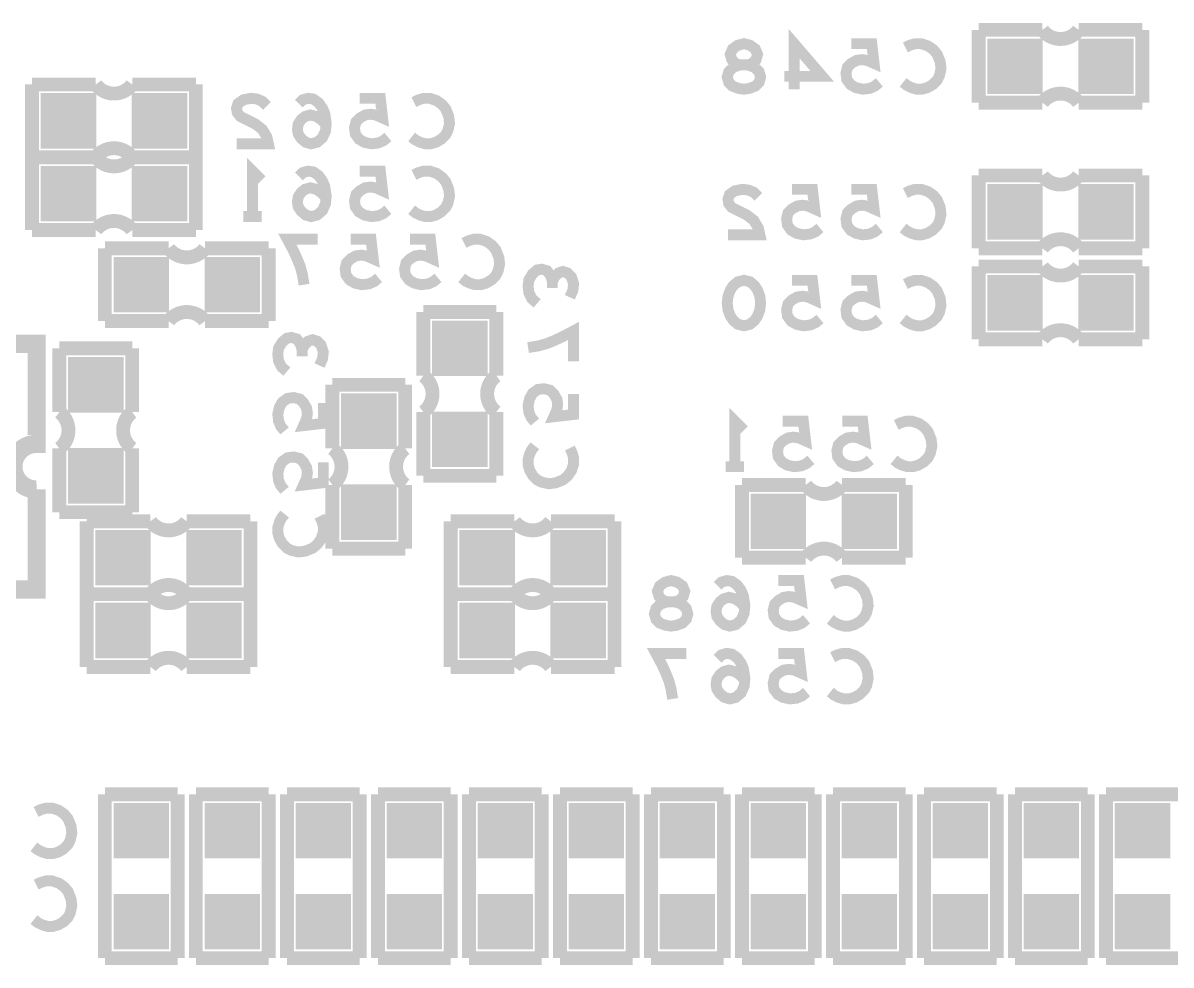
# Model space of a CAD drawing. Extents: x 0 to 200, y -10 to 130.
# Drawn here: x 22.2 to 34.81, y 10.52 to 20.88 of the extents above; entities that cross this region are included whole.
import ezdxf

# ---------------------------------------------------------------- set-up
doc = ezdxf.new("R2010")
doc.units = 0
doc.layers.get('0').update_dxf_attribs({"linetype": 'CONTINUOUS'})
doc.layers.add('MASK_BOTTOM_ART', color=6, linetype='CONTINUOUS')
doc.layers.add('SILK_BOTTOM_ART', color=5, linetype='CONTINUOUS')

# ---------------------------------------------------------------- blocks, each defined once
blk = doc.blocks.new('SQUARE_586')
blk.add_solid([(0.3048, 0.3048), (0.3048, -0.3048), (-0.3048, 0.3048), (-0.3048, -0.3048)])

msp = doc.modelspace()

# ---------------------------------------------------------------- linework, layer by layer
at = {"layer": 'SILK_BOTTOM_ART'}
for points, const_width in [([(32.7, 20.8), (32.7, 20)], 0.1524), ([(33.4, 20.8), (32.7, 20.8)], 0.1524), ([(34.5, 20.8), (33.8, 20.8)], 0.1524), ([(34.5, 20), (34.5, 20.8)], 0.1524), ([(30.1214, 20.1483), (30.0631, 20.1566), (29.9964, 20.1816), (29.9547, 20.2233), (29.9381, 20.2816), (29.9547, 20.34), (30.0047, 20.39), (30.0797, 20.415), (30.1631, 20.415), (30.2131, 20.4316), (30.2547, 20.4733), (30.2714, 20.5316), (30.2464, 20.59), (30.1881, 20.6316), (30.1214, 20.6483), (30.0547, 20.6316), (29.9964, 20.59), (29.9714, 20.5316), (29.9881, 20.4733), (30.0297, 20.4316), (30.0797, 20.415), (30.1631, 20.415), (30.2381, 20.39), (30.2881, 20.34), (30.3047, 20.2816), (30.2881, 20.2233), (30.2464, 20.1816), (30.1797, 20.1566), (30.1214, 20.1483)], 0.12), ([(30.6738, 20.1483), (30.6738, 20.6483), (30.9821, 20.29), (30.5655, 20.29)], 0.12), ([(31.6095, 20.2233), (31.5595, 20.1816), (31.5012, 20.1566), (31.4262, 20.1483), (31.3512, 20.165), (31.2929, 20.1983), (31.2512, 20.2566), (31.2429, 20.3233), (31.2595, 20.39), (31.3012, 20.4316), (31.3595, 20.465), (31.4179, 20.4733), (31.4762, 20.465), (31.5512, 20.4316), (31.5262, 20.6483), (31.3012, 20.6483)], 0.12), ([(31.8953, 20.6066), (31.9453, 20.6316), (32.0036, 20.6483), (32.0703, 20.6483), (32.1453, 20.6233), (32.2036, 20.5816), (32.2453, 20.5316), (32.2786, 20.4483), (32.2869, 20.3733), (32.2703, 20.2983), (32.2453, 20.2483), (32.1953, 20.1983), (32.1369, 20.165), (32.0786, 20.1483), (32.0203, 20.1483), (31.9619, 20.165), (31.9119, 20.19), (31.8703, 20.2233)], 0.12), ([(22.3, 20.2), (22.3, 19.4)], 0.1524), ([(23, 20.2), (22.3, 20.2)], 0.1524), ([(24.1, 20.2), (23.4, 20.2)], 0.1524), ([(24.1, 19.4), (24.1, 20.2)], 0.1524), ([(24.8797, 19.965), (24.8297, 20.015), (24.7714, 20.04), (24.7047, 20.0483), (24.6214, 20.0316), (24.5631, 19.99), (24.5464, 19.94), (24.5547, 19.89), (24.5881, 19.8483), (24.7547, 19.765), (24.8297, 19.7066), (24.8797, 19.6233), (24.8964, 19.5483), (24.5464, 19.5483)], 0.12), ([(25.5321, 19.7566), (25.4738, 19.815), (25.4238, 19.8483), (25.3571, 19.865), (25.2988, 19.8483), (25.2571, 19.815), (25.2238, 19.765), (25.2155, 19.7066), (25.2238, 19.6566), (25.2571, 19.6066), (25.3071, 19.565), (25.3655, 19.5483), (25.4321, 19.565), (25.4905, 19.615), (25.5238, 19.69), (25.5321, 19.7733), (25.5155, 19.8816), (25.4905, 19.94), (25.4488, 19.9983), (25.3905, 20.04), (25.3321, 20.0483), (25.2738, 20.0316), (25.2321, 19.99)], 0.12), ([(26.2095, 19.6233), (26.1595, 19.5816), (26.1012, 19.5566), (26.0262, 19.5483), (25.9512, 19.565), (25.8929, 19.5983), (25.8512, 19.6566), (25.8429, 19.7233), (25.8595, 19.79), (25.9012, 19.8316), (25.9595, 19.865), (26.0179, 19.8733), (26.0762, 19.865), (26.1512, 19.8316), (26.1262, 20.0483), (25.9012, 20.0483)], 0.12), ([(26.4953, 20.0066), (26.5453, 20.0316), (26.6036, 20.0483), (26.6703, 20.0483), (26.7453, 20.0233), (26.8036, 19.9816), (26.8453, 19.9316), (26.8786, 19.8483), (26.8869, 19.7733), (26.8703, 19.6983), (26.8453, 19.6483), (26.7953, 19.5983), (26.7369, 19.565), (26.6786, 19.5483), (26.6203, 19.5483), (26.5619, 19.565), (26.5119, 19.59), (26.4703, 19.6233)], 0.12), ([(32.7, 20), (33.4, 20)], 0.1524), ([(33.8, 20), (34.5, 20)], 0.1524), ([(22.3, 19.4), (22.3, 18.6)], 0.1524), ([(23, 19.4), (22.3, 19.4)], 0.1524), ([(22.3, 19.4), (23, 19.4)], 0.1524), ([(24.1, 19.4), (23.4, 19.4)], 0.1524), ([(23.4, 19.4), (24.1, 19.4)], 0.1524), ([(24.1, 18.6), (24.1, 19.4)], 0.1524), ([(24.7214, 18.7483), (24.7214, 19.2483), (24.8214, 19.1483)], 0.12), ([(25.5321, 18.9566), (25.4738, 19.015), (25.4238, 19.0483), (25.3571, 19.065), (25.2988, 19.0483), (25.2571, 19.015), (25.2238, 18.965), (25.2155, 18.9066), (25.2238, 18.8566), (25.2571, 18.8066), (25.3071, 18.765), (25.3655, 18.7483), (25.4321, 18.765), (25.4905, 18.815), (25.5238, 18.89), (25.5321, 18.9733), (25.5155, 19.0816), (25.4905, 19.14), (25.4488, 19.1983), (25.3905, 19.24), (25.3321, 19.2483), (25.2738, 19.2316), (25.2321, 19.19)], 0.12), ([(26.2095, 18.8233), (26.1595, 18.7816), (26.1012, 18.7566), (26.0262, 18.7483), (25.9512, 18.765), (25.8929, 18.7983), (25.8512, 18.8566), (25.8429, 18.9233), (25.8595, 18.99), (25.9012, 19.0316), (25.9595, 19.065), (26.0179, 19.0733), (26.0762, 19.065), (26.1512, 19.0316), (26.1262, 19.2483), (25.9012, 19.2483)], 0.12), ([(26.4953, 19.2066), (26.5453, 19.2316), (26.6036, 19.2483), (26.6703, 19.2483), (26.7453, 19.2233), (26.8036, 19.1816), (26.8453, 19.1316), (26.8786, 19.0483), (26.8869, 18.9733), (26.8703, 18.8983), (26.8453, 18.8483), (26.7953, 18.7983), (26.7369, 18.765), (26.6786, 18.7483), (26.6203, 18.7483), (26.5619, 18.765), (26.5119, 18.79), (26.4703, 18.8233)], 0.12), ([(32.7, 19.2), (32.7, 18.4)], 0.1524), ([(33.4, 19.2), (32.7, 19.2)], 0.1524), ([(34.5, 19.2), (33.8, 19.2)], 0.1524), ([(34.5, 18.4), (34.5, 19.2)], 0.1524), ([(30.2797, 18.965), (30.2297, 19.015), (30.1714, 19.04), (30.1047, 19.0483), (30.0214, 19.0316), (29.9631, 18.99), (29.9464, 18.94), (29.9547, 18.89), (29.9881, 18.8483), (30.1547, 18.765), (30.2297, 18.7066), (30.2797, 18.6233), (30.2964, 18.5483), (29.9464, 18.5483)], 0.12), ([(30.9571, 18.6233), (30.9071, 18.5816), (30.8488, 18.5566), (30.7738, 18.5483), (30.6988, 18.565), (30.6405, 18.5983), (30.5988, 18.6566), (30.5905, 18.7233), (30.6071, 18.79), (30.6488, 18.8316), (30.7071, 18.865), (30.7655, 18.8733), (30.8238, 18.865), (30.8988, 18.8316), (30.8738, 19.0483), (30.6488, 19.0483)], 0.12), ([(31.6095, 18.6233), (31.5595, 18.5816), (31.5012, 18.5566), (31.4262, 18.5483), (31.3512, 18.565), (31.2929, 18.5983), (31.2512, 18.6566), (31.2429, 18.7233), (31.2595, 18.79), (31.3012, 18.8316), (31.3595, 18.865), (31.4179, 18.8733), (31.4762, 18.865), (31.5512, 18.8316), (31.5262, 19.0483), (31.3012, 19.0483)], 0.12), ([(31.8953, 19.0066), (31.9453, 19.0316), (32.0036, 19.0483), (32.0703, 19.0483), (32.1453, 19.0233), (32.2036, 18.9816), (32.2453, 18.9316), (32.2786, 18.8483), (32.2869, 18.7733), (32.2703, 18.6983), (32.2453, 18.6483), (32.1953, 18.5983), (32.1369, 18.565), (32.0786, 18.5483), (32.0203, 18.5483), (31.9619, 18.565), (31.9119, 18.59), (31.8703, 18.6233)], 0.12), ([(24.8214, 18.7483), (24.6214, 18.7483)], 0.12), ([(22.3, 18.6), (23, 18.6)], 0.1524), ([(23.4, 18.6), (24.1, 18.6)], 0.1524), ([(25.2881, 18), (25.2714, 18.1083), (25.2464, 18.2), (25.2131, 18.2833), (25.1714, 18.375), (25.1047, 18.5), (25.4381, 18.5)], 0.12), ([(26.1071, 18.075), (26.0571, 18.0333), (25.9988, 18.0083), (25.9238, 18), (25.8488, 18.0167), (25.7905, 18.05), (25.7488, 18.1083), (25.7405, 18.175), (25.7571, 18.2417), (25.7988, 18.2833), (25.8571, 18.3167), (25.9155, 18.325), (25.9738, 18.3167), (26.0488, 18.2833), (26.0238, 18.5), (25.7988, 18.5)], 0.12), ([(26.7595, 18.075), (26.7095, 18.0333), (26.6512, 18.0083), (26.5762, 18), (26.5012, 18.0167), (26.4429, 18.05), (26.4012, 18.1083), (26.3929, 18.175), (26.4095, 18.2417), (26.4512, 18.2833), (26.5095, 18.3167), (26.5679, 18.325), (26.6262, 18.3167), (26.7012, 18.2833), (26.6762, 18.5), (26.4512, 18.5)], 0.12), ([(27.0453, 18.4583), (27.0953, 18.4833), (27.1536, 18.5), (27.2203, 18.5), (27.2953, 18.475), (27.3536, 18.4333), (27.3953, 18.3833), (27.4286, 18.3), (27.4369, 18.225), (27.4203, 18.15), (27.3953, 18.1), (27.3453, 18.05), (27.2869, 18.0167), (27.2286, 18), (27.1703, 18), (27.1119, 18.0167), (27.0619, 18.0417), (27.0203, 18.075)], 0.12), ([(23.1, 18.4), (23.1, 17.6)], 0.1524), ([(23.8, 18.4), (23.1, 18.4)], 0.1524), ([(24.9, 18.4), (24.2, 18.4)], 0.1524), ([(24.9, 17.6), (24.9, 18.4)], 0.1524), ([(32.7, 18.4), (33.4, 18.4)], 0.1524), ([(33.8, 18.4), (34.5, 18.4)], 0.1524), ([(27.85, 17.7953), (27.7917, 17.8453), (27.7583, 17.9119), (27.75, 17.9869), (27.7583, 18.0536), (27.8, 18.1203), (27.85, 18.1619), (27.9, 18.1703), (27.9583, 18.1536), (28, 18.0953), (28.0167, 18.0369), (28.0167, 17.9619)], 0.12), ([(28.0167, 18.0369), (28.0417, 18.0869), (28.0833, 18.1286), (28.1333, 18.1453), (28.1833, 18.1286), (28.225, 18.0869), (28.25, 18.0119), (28.2417, 17.9369), (28.2083, 17.8619)], 0.12), ([(32.7, 18.2), (32.7, 17.4)], 0.1524), ([(33.4, 18.2), (32.7, 18.2)], 0.1524), ([(34.5, 18.2), (33.8, 18.2)], 0.1524), ([(34.5, 17.4), (34.5, 18.2)], 0.1524), ([(30.1214, 18.0483), (30.1881, 18.0316), (30.2381, 17.99), (30.2714, 17.94), (30.2964, 17.8733), (30.3047, 17.7983), (30.2964, 17.7233), (30.2714, 17.6566), (30.2381, 17.6066), (30.1881, 17.565), (30.1214, 17.5483), (30.0547, 17.565), (30.0047, 17.6066), (29.9714, 17.6566), (29.9464, 17.7233), (29.9381, 17.7983), (29.9464, 17.8733), (29.9714, 17.94), (30.0047, 17.99), (30.0547, 18.0316), (30.1214, 18.0483)], 0.12), ([(30.9571, 17.6233), (30.9071, 17.5816), (30.8488, 17.5566), (30.7738, 17.5483), (30.6988, 17.565), (30.6405, 17.5983), (30.5988, 17.6566), (30.5905, 17.7233), (30.6071, 17.79), (30.6488, 17.8316), (30.7071, 17.865), (30.7655, 17.8733), (30.8238, 17.865), (30.8988, 17.8316), (30.8738, 18.0483), (30.6488, 18.0483)], 0.12), ([(31.6095, 17.6233), (31.5595, 17.5816), (31.5012, 17.5566), (31.4262, 17.5483), (31.3512, 17.565), (31.2929, 17.5983), (31.2512, 17.6566), (31.2429, 17.7233), (31.2595, 17.79), (31.3012, 17.8316), (31.3595, 17.865), (31.4179, 17.8733), (31.4762, 17.865), (31.5512, 17.8316), (31.5262, 18.0483), (31.3012, 18.0483)], 0.12), ([(31.8953, 18.0066), (31.9453, 18.0316), (32.0036, 18.0483), (32.0703, 18.0483), (32.1453, 18.0233), (32.2036, 17.9816), (32.2453, 17.9316), (32.2786, 17.8483), (32.2869, 17.7733), (32.2703, 17.6983), (32.2453, 17.6483), (32.1953, 17.5983), (32.1369, 17.565), (32.0786, 17.5483), (32.0203, 17.5483), (31.9619, 17.565), (31.9119, 17.59), (31.8703, 17.6233)], 0.12), ([(23.1, 17.6), (23.8, 17.6)], 0.1524), ([(24.2, 17.6), (24.9, 17.6)], 0.1524), ([(26.6, 17.7), (26.6, 17)], 0.1524), ([(27.4, 17.7), (26.6, 17.7)], 0.1524), ([(27.4, 17), (27.4, 17.7)], 0.1524), ([(27.75, 17.3095), (27.8583, 17.3262), (27.95, 17.3512), (28.0333, 17.3845), (28.125, 17.4262), (28.25, 17.4929), (28.25, 17.1595)], 0.12), ([(20.85, 16.25), (20.85, 17.35), (22.35, 17.35), (22.35, 16.25), (22.3, 16.25)], 0.2), ([(25.1, 17.0453), (25.0417, 17.0953), (25.0083, 17.1619), (25, 17.2369), (25.0083, 17.3036), (25.05, 17.3703), (25.1, 17.4119), (25.15, 17.4203), (25.2083, 17.4036), (25.25, 17.3453), (25.2667, 17.2869), (25.2667, 17.2119)], 0.12), ([(25.2667, 17.2869), (25.2917, 17.3369), (25.3333, 17.3786), (25.3833, 17.3953), (25.4333, 17.3786), (25.475, 17.3369), (25.5, 17.2619), (25.4917, 17.1869), (25.4583, 17.1119)], 0.12), ([(32.7, 17.4), (33.4, 17.4)], 0.1524), ([(33.8, 17.4), (34.5, 17.4)], 0.1524), ([(22.6, 17.3), (22.6, 16.6)], 0.1524), ([(23.4, 17.3), (22.6, 17.3)], 0.1524), ([(23.4, 16.6), (23.4, 17.3)], 0.1524), ([(25.6, 16.9), (25.6, 16.2)], 0.1524), ([(26.4, 16.9), (25.6, 16.9)], 0.1524), ([(26.4, 16.2), (26.4, 16.9)], 0.1524), ([(27.825, 16.4905), (27.7833, 16.5405), (27.7583, 16.5988), (27.75, 16.6738), (27.7667, 16.7488), (27.8, 16.8071), (27.8583, 16.8488), (27.925, 16.8571), (27.9917, 16.8405), (28.0333, 16.7988), (28.0667, 16.7405), (28.075, 16.6821), (28.0667, 16.6238), (28.0333, 16.5488), (28.25, 16.5738), (28.25, 16.7988)], 0.12), ([(25.075, 16.3929), (25.0333, 16.4429), (25.0083, 16.5012), (25, 16.5762), (25.0167, 16.6512), (25.05, 16.7095), (25.1083, 16.7512), (25.175, 16.7595), (25.2417, 16.7429), (25.2833, 16.7012), (25.3167, 16.6429), (25.325, 16.5845), (25.3167, 16.5262), (25.2833, 16.4512), (25.5, 16.4762), (25.5, 16.7012)], 0.12), ([(26.6, 16.6), (26.6, 15.9)], 0.1524), ([(27.4, 15.9), (27.4, 16.6)], 0.1524), ([(30.0214, 16), (30.0214, 16.5), (30.1214, 16.4)], 0.12), ([(30.8571, 16.075), (30.8071, 16.0333), (30.7488, 16.0083), (30.6738, 16), (30.5988, 16.0167), (30.5405, 16.05), (30.4988, 16.1083), (30.4905, 16.175), (30.5071, 16.2417), (30.5488, 16.2833), (30.6071, 16.3167), (30.6655, 16.325), (30.7238, 16.3167), (30.7988, 16.2833), (30.7738, 16.5), (30.5488, 16.5)], 0.12), ([(31.5095, 16.075), (31.4595, 16.0333), (31.4012, 16.0083), (31.3262, 16), (31.2512, 16.0167), (31.1929, 16.05), (31.1512, 16.1083), (31.1429, 16.175), (31.1595, 16.2417), (31.2012, 16.2833), (31.2595, 16.3167), (31.3179, 16.325), (31.3762, 16.3167), (31.4512, 16.2833), (31.4262, 16.5), (31.2012, 16.5)], 0.12), ([(31.7953, 16.4583), (31.8453, 16.4833), (31.9036, 16.5), (31.9703, 16.5), (32.0453, 16.475), (32.1036, 16.4333), (32.1453, 16.3833), (32.1786, 16.3), (32.1869, 16.225), (32.1703, 16.15), (32.1453, 16.1), (32.0953, 16.05), (32.0369, 16.0167), (31.9786, 16), (31.9203, 16), (31.8619, 16.0167), (31.8119, 16.0417), (31.7703, 16.075)], 0.12), ([(22.6, 16.2), (22.6, 15.5)], 0.1524), ([(23.4, 15.5), (23.4, 16.2)], 0.1524), ([(28.2083, 16.2047), (28.2333, 16.1547), (28.25, 16.0964), (28.25, 16.0297), (28.225, 15.9547), (28.1833, 15.8964), (28.1333, 15.8547), (28.05, 15.8214), (27.975, 15.8131), (27.9, 15.8297), (27.85, 15.8547), (27.8, 15.9047), (27.7667, 15.9631), (27.75, 16.0214), (27.75, 16.0797), (27.7667, 16.1381), (27.7917, 16.1881), (27.825, 16.2297)], 0.12), ([(25.075, 15.7405), (25.0333, 15.7905), (25.0083, 15.8488), (25, 15.9238), (25.0167, 15.9988), (25.05, 16.0571), (25.1083, 16.0988), (25.175, 16.1071), (25.2417, 16.0905), (25.2833, 16.0488), (25.3167, 15.9905), (25.325, 15.9321), (25.3167, 15.8738), (25.2833, 15.7988), (25.5, 15.8238), (25.5, 16.0488)], 0.12), ([(30.1214, 16), (29.9214, 16)], 0.12), ([(26.6, 15.9), (27.4, 15.9)], 0.1524), ([(22.35, 15.75), (22.35, 14.65), (20.85, 14.65), (20.85, 15.75)], 0.2), ([(25.6, 15.8), (25.6, 15.1)], 0.1524), ([(26.4, 15.1), (26.4, 15.8)], 0.1524), ([(30.1, 15.8), (30.1, 15)], 0.1524), ([(30.8, 15.8), (30.1, 15.8)], 0.1524), ([(31.9, 15.8), (31.2, 15.8)], 0.1524), ([(31.9, 15), (31.9, 15.8)], 0.1524), ([(22.6, 15.5), (23.4, 15.5)], 0.1524), ([(25.4583, 15.4547), (25.4833, 15.4047), (25.5, 15.3464), (25.5, 15.2797), (25.475, 15.2047), (25.4333, 15.1464), (25.3833, 15.1047), (25.3, 15.0714), (25.225, 15.0631), (25.15, 15.0797), (25.1, 15.1047), (25.05, 15.1547), (25.0167, 15.2131), (25, 15.2714), (25, 15.3297), (25.0167, 15.3881), (25.0417, 15.4381), (25.075, 15.4797)], 0.12), ([(22.9, 15.4), (22.9, 14.6)], 0.1524), ([(23.6, 15.4), (22.9, 15.4)], 0.1524), ([(24.7, 15.4), (24, 15.4)], 0.1524), ([(24.7, 14.6), (24.7, 15.4)], 0.1524), ([(26.9, 15.4), (26.9, 14.6)], 0.1524), ([(27.6, 15.4), (26.9, 15.4)], 0.1524), ([(28.7, 15.4), (28, 15.4)], 0.1524), ([(28.7, 14.6), (28.7, 15.4)], 0.1524), ([(25.6, 15.1), (26.4, 15.1)], 0.1524), ([(30.1, 15), (30.8, 15)], 0.1524), ([(31.2, 15), (31.9, 15)], 0.1524), ([(29.3214, 14.2483), (29.2631, 14.2566), (29.1964, 14.2816), (29.1547, 14.3233), (29.1381, 14.3816), (29.1547, 14.44), (29.2047, 14.49), (29.2797, 14.515), (29.3631, 14.515), (29.4131, 14.5316), (29.4547, 14.5733), (29.4714, 14.6316), (29.4464, 14.69), (29.3881, 14.7316), (29.3214, 14.7483), (29.2547, 14.7316), (29.1964, 14.69), (29.1714, 14.6316), (29.1881, 14.5733), (29.2297, 14.5316), (29.2797, 14.515), (29.3631, 14.515), (29.4381, 14.49), (29.4881, 14.44), (29.5047, 14.3816), (29.4881, 14.3233), (29.4464, 14.2816), (29.3797, 14.2566), (29.3214, 14.2483)], 0.12), ([(30.1321, 14.4566), (30.0738, 14.515), (30.0238, 14.5483), (29.9571, 14.565), (29.8988, 14.5483), (29.8571, 14.515), (29.8238, 14.465), (29.8155, 14.4066), (29.8238, 14.3566), (29.8571, 14.3066), (29.9071, 14.265), (29.9655, 14.2483), (30.0321, 14.265), (30.0905, 14.315), (30.1238, 14.39), (30.1321, 14.4733), (30.1155, 14.5816), (30.0905, 14.64), (30.0488, 14.6983), (29.9905, 14.74), (29.9321, 14.7483), (29.8738, 14.7316), (29.8321, 14.69)], 0.12), ([(30.8095, 14.3233), (30.7595, 14.2816), (30.7012, 14.2566), (30.6262, 14.2483), (30.5512, 14.265), (30.4929, 14.2983), (30.4512, 14.3566), (30.4429, 14.4233), (30.4595, 14.49), (30.5012, 14.5316), (30.5595, 14.565), (30.6179, 14.5733), (30.6762, 14.565), (30.7512, 14.5316), (30.7262, 14.7483), (30.5012, 14.7483)], 0.12), ([(31.0953, 14.7066), (31.1453, 14.7316), (31.2036, 14.7483), (31.2703, 14.7483), (31.3453, 14.7233), (31.4036, 14.6816), (31.4453, 14.6316), (31.4786, 14.5483), (31.4869, 14.4733), (31.4703, 14.3983), (31.4453, 14.3483), (31.3953, 14.2983), (31.3369, 14.265), (31.2786, 14.2483), (31.2203, 14.2483), (31.1619, 14.265), (31.1119, 14.29), (31.0703, 14.3233)], 0.12), ([(22.9, 14.6), (23.6, 14.6)], 0.1524), ([(22.9, 14.6), (22.9, 13.8)], 0.1524), ([(23.6, 14.6), (22.9, 14.6)], 0.1524), ([(24, 14.6), (24.7, 14.6)], 0.1524), ([(24.7, 14.6), (24, 14.6)], 0.1524), ([(24.7, 13.8), (24.7, 14.6)], 0.1524), ([(26.9, 14.6), (26.9, 13.8)], 0.1524), ([(27.6, 14.6), (26.9, 14.6)], 0.1524), ([(26.9, 14.6), (27.6, 14.6)], 0.1524), ([(28.7, 14.6), (28, 14.6)], 0.1524), ([(28, 14.6), (28.7, 14.6)], 0.1524), ([(28.7, 13.8), (28.7, 14.6)], 0.1524), ([(29.3381, 13.4483), (29.3214, 13.5566), (29.2964, 13.6483), (29.2631, 13.7316), (29.2214, 13.8233), (29.1547, 13.9483), (29.4881, 13.9483)], 0.12), ([(30.1321, 13.6566), (30.0738, 13.715), (30.0238, 13.7483), (29.9571, 13.765), (29.8988, 13.7483), (29.8571, 13.715), (29.8238, 13.665), (29.8155, 13.6066), (29.8238, 13.5566), (29.8571, 13.5066), (29.9071, 13.465), (29.9655, 13.4483), (30.0321, 13.465), (30.0905, 13.515), (30.1238, 13.59), (30.1321, 13.6733), (30.1155, 13.7816), (30.0905, 13.84), (30.0488, 13.8983), (29.9905, 13.94), (29.9321, 13.9483), (29.8738, 13.9316), (29.8321, 13.89)], 0.12), ([(30.8095, 13.5233), (30.7595, 13.4816), (30.7012, 13.4566), (30.6262, 13.4483), (30.5512, 13.465), (30.4929, 13.4983), (30.4512, 13.5566), (30.4429, 13.6233), (30.4595, 13.69), (30.5012, 13.7316), (30.5595, 13.765), (30.6179, 13.7733), (30.6762, 13.765), (30.7512, 13.7316), (30.7262, 13.9483), (30.5012, 13.9483)], 0.12), ([(31.0953, 13.9066), (31.1453, 13.9316), (31.2036, 13.9483), (31.2703, 13.9483), (31.3453, 13.9233), (31.4036, 13.8816), (31.4453, 13.8316), (31.4786, 13.7483), (31.4869, 13.6733), (31.4703, 13.5983), (31.4453, 13.5483), (31.3953, 13.4983), (31.3369, 13.465), (31.2786, 13.4483), (31.2203, 13.4483), (31.1619, 13.465), (31.1119, 13.49), (31.0703, 13.5233)], 0.12), ([(22.9, 13.8), (23.6, 13.8)], 0.1524), ([(24, 13.8), (24.7, 13.8)], 0.1524), ([(26.9, 13.8), (27.6, 13.8)], 0.1524), ([(28, 13.8), (28.7, 13.8)], 0.1524), ([(23.1, 12.4), (23.1, 10.6)], 0.1524), ([(23.9, 12.4), (23.1, 12.4)], 0.1524), ([(23.9, 10.6), (23.9, 12.4)], 0.1524), ([(24.1, 12.4), (24.1, 10.6)], 0.1524), ([(24.9, 12.4), (24.1, 12.4)], 0.1524), ([(24.9, 10.6), (24.9, 12.4)], 0.1524), ([(25.1, 12.4), (25.1, 10.6)], 0.1524), ([(25.9, 12.4), (25.1, 12.4)], 0.1524), ([(25.9, 10.6), (25.9, 12.4)], 0.1524), ([(26.1, 12.4), (26.1, 10.6)], 0.1524), ([(26.9, 12.4), (26.1, 12.4)], 0.1524), ([(26.9, 10.6), (26.9, 12.4)], 0.1524), ([(27.1, 12.4), (27.1, 10.6)], 0.1524), ([(27.9, 12.4), (27.1, 12.4)], 0.1524), ([(27.9, 10.6), (27.9, 12.4)], 0.1524), ([(28.1, 12.4), (28.1, 10.6)], 0.1524), ([(28.9, 12.4), (28.1, 12.4)], 0.1524), ([(28.9, 10.6), (28.9, 12.4)], 0.1524), ([(29.1, 12.4), (29.1, 10.6)], 0.1524), ([(29.9, 12.4), (29.1, 12.4)], 0.1524), ([(29.9, 10.6), (29.9, 12.4)], 0.1524), ([(30.1, 12.4), (30.1, 10.6)], 0.1524), ([(30.9, 12.4), (30.1, 12.4)], 0.1524), ([(30.9, 10.6), (30.9, 12.4)], 0.1524), ([(31.1, 12.4), (31.1, 10.6)], 0.1524), ([(31.9, 12.4), (31.1, 12.4)], 0.1524), ([(31.9, 10.6), (31.9, 12.4)], 0.1524), ([(32.1, 12.4), (32.1, 10.6)], 0.1524), ([(32.9, 12.4), (32.1, 12.4)], 0.1524), ([(32.9, 10.6), (32.9, 12.4)], 0.1524), ([(33.1, 12.4), (33.1, 10.6)], 0.1524), ([(33.9, 12.4), (33.1, 12.4)], 0.1524), ([(33.9, 10.6), (33.9, 12.4)], 0.1524), ([(34.1, 12.4), (34.1, 10.6)], 0.1524), ([(34.9, 12.4), (34.1, 12.4)], 0.1524), ([(22.3453, 12.2066), (22.3953, 12.2316), (22.4536, 12.2483), (22.5203, 12.2483), (22.5953, 12.2233), (22.6536, 12.1816), (22.6953, 12.1316), (22.7286, 12.0483), (22.7369, 11.9733), (22.7203, 11.8983), (22.6953, 11.8483), (22.6453, 11.7983), (22.5869, 11.765), (22.5286, 11.7483), (22.4703, 11.7483), (22.4119, 11.765), (22.3619, 11.79), (22.3203, 11.8233)], 0.12), ([(22.3453, 11.4066), (22.3953, 11.4316), (22.4536, 11.4483), (22.5203, 11.4483), (22.5953, 11.4233), (22.6536, 11.3816), (22.6953, 11.3316), (22.7286, 11.2483), (22.7369, 11.1733), (22.7203, 11.0983), (22.6953, 11.0483), (22.6453, 10.9983), (22.5869, 10.965), (22.5286, 10.9483), (22.4703, 10.9483), (22.4119, 10.965), (22.3619, 10.99), (22.3203, 11.0233)], 0.12), ([(23.1, 10.6), (23.9, 10.6)], 0.1524), ([(24.1, 10.6), (24.9, 10.6)], 0.1524), ([(25.1, 10.6), (25.9, 10.6)], 0.1524), ([(26.1, 10.6), (26.9, 10.6)], 0.1524), ([(27.1, 10.6), (27.9, 10.6)], 0.1524), ([(28.1, 10.6), (28.9, 10.6)], 0.1524), ([(29.1, 10.6), (29.9, 10.6)], 0.1524), ([(30.1, 10.6), (30.9, 10.6)], 0.1524), ([(31.1, 10.6), (31.9, 10.6)], 0.1524), ([(32.1, 10.6), (32.9, 10.6)], 0.1524), ([(33.1, 10.6), (33.9, 10.6)], 0.1524), ([(34.1, 10.6), (34.9, 10.6)], 0.1524)]:
    msp.add_lwpolyline(points, dxfattribs=dict(at, const_width=const_width))
for points, const_width in [([(33.4, 20.8, 0.5), (33.8, 20.8)], 0.1524), ([(23, 20.2, 0.5), (23.4, 20.2)], 0.1524), ([(33.8, 20, 0.5), (33.4, 20)], 0.1524), ([(23.4, 19.4, 0.5), (23, 19.4)], 0.1524), ([(23, 19.4, 0.5), (23.4, 19.4)], 0.1524), ([(33.4, 19.2, 0.5), (33.8, 19.2)], 0.1524), ([(23.4, 18.6, 0.5), (23, 18.6)], 0.1524), ([(33.8, 18.4, 0.5), (33.4, 18.4)], 0.1524), ([(23.8, 18.4, 0.5), (24.2, 18.4)], 0.1524), ([(33.4, 18.2, 0.5), (33.8, 18.2)], 0.1524), ([(24.2, 17.6, 0.5), (23.8, 17.6)], 0.1524), ([(33.8, 17.4, 0.5), (33.4, 17.4)], 0.1524), ([(26.6, 16.6, 0.5), (26.6, 17)], 0.1524), ([(27.4, 17, 0.5), (27.4, 16.6)], 0.1524), ([(22.6, 16.2, 0.5), (22.6, 16.6)], 0.1524), ([(23.4, 16.6, 0.5), (23.4, 16.2)], 0.1524), ([(22.35, 16.25, 1.0202), (22.35, 15.75)], 0.2), ([(25.6, 15.8, 0.5), (25.6, 16.2)], 0.1524), ([(26.4, 16.2, 0.5), (26.4, 15.8)], 0.1524), ([(30.8, 15.8, 0.5), (31.2, 15.8)], 0.1524), ([(23.6, 15.4, 0.5), (24, 15.4)], 0.1524), ([(27.6, 15.4, 0.5), (28, 15.4)], 0.1524), ([(31.2, 15, 0.5), (30.8, 15)], 0.1524), ([(24, 14.6, 0.5), (23.6, 14.6)], 0.1524), ([(28, 14.6, 0.5), (27.6, 14.6)], 0.1524), ([(23.6, 14.6, 0.5), (24, 14.6)], 0.1524), ([(27.6, 14.6, 0.5), (28, 14.6)], 0.1524), ([(24, 13.8, 0.5), (23.6, 13.8)], 0.1524), ([(28, 13.8, 0.5), (27.6, 13.8)], 0.1524)]:
    msp.add_lwpolyline(points, format="xyb", dxfattribs=dict(at, const_width=const_width))

# ---------------------------------------------------------------- block references
at = {"layer": 'MASK_BOTTOM_ART'}
for p in [(33.1, 20.4), (34.1, 20.4), (22.7, 19.8), (23.7, 19.8), (22.7, 19), (23.7, 19), (33.1, 18.8), (34.1, 18.8), (23.5, 18), (24.5, 18), (33.1, 17.8), (34.1, 17.8), (27, 17.3), (23, 16.9), (26, 16.5), (27, 16.3), (23, 15.9), (26, 15.5), (30.5, 15.4), (31.5, 15.4), (23.3, 15), (24.3, 15), (27.3, 15), (28.3, 15), (23.3, 14.2), (24.3, 14.2), (27.3, 14.2), (28.3, 14.2), (23.5, 12), (24.5, 12), (25.5, 12), (26.5, 12), (27.5, 12), (28.5, 12), (29.5, 12), (30.5, 12), (31.5, 12), (32.5, 12), (33.5, 12), (34.5, 12), (23.5, 11), (24.5, 11), (25.5, 11), (26.5, 11), (27.5, 11), (28.5, 11), (29.5, 11), (30.5, 11), (31.5, 11), (32.5, 11), (33.5, 11), (34.5, 11)]:
    msp.add_blockref('SQUARE_586', p, dxfattribs=at)

doc.saveas('drawing.dxf')
